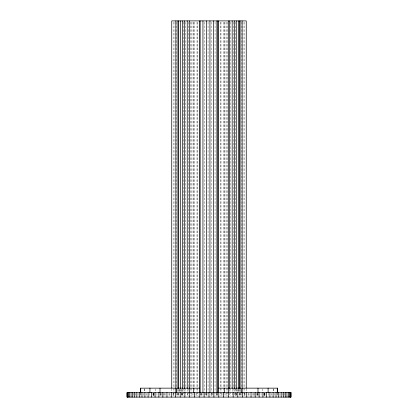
<?xml version="1.0" encoding="UTF-8"?>
<svg xmlns="http://www.w3.org/2000/svg" width="418" height="418" viewBox="0 0 418 418"><rect width="100%" height="100%" fill="white"/><g stroke="black" fill="none" stroke-linecap="round" stroke-linejoin="round"><path stroke-width="0.31" stroke-dasharray="2.09 1.57" d="M284.36 393.26L284.36 397.1M282.302 393.26L282.302 395.82M279.976 393.26L279.976 395.82M277.4 393.26L277.4 395.82M277.092 392.622L277.092 395.82M274.579 393.26L274.579 395.82M273.252 388.782L273.252 391.979M273.179 388.782L273.179 391.979M271.522 393.26L271.522 395.82M268.241 393.26L268.241 395.82M264.975 393.26L264.975 395.82M264.902 393.26L264.902 395.82M264.756 393.26L264.746 395.82M264.537 393.26L264.537 395.82M264.244 393.26L264.244 395.82M263.883 393.26L263.883 395.82M262.75 388.782L262.744 391.979M261.051 393.26L261.051 395.82M258.026 393.26L258.026 395.82M257.995 393.26L257.995 395.82M257.483 393.26L257.483 395.82M257.174 393.26L257.174 395.82M256.438 393.26L256.438 395.82M254.17 393.26L254.17 395.82M253.12 393.26L253.12 397.1M252.947 393.26L252.947 395.82M248.94 393.26L248.94 395.82M248.914 393.26L248.914 395.82M246.254 388.782L246.254 391.979M246.009 393.26L246.009 395.82M244.561 393.26L244.561 395.82M244.467 393.26L244.467 395.82M244.149 22.206L244.149 395.794M242.999 22.206L242.999 395.794M241.228 22.206L241.228 387.303M241.228 393.181L241.249 395.82M240.684 393.181L240.684 395.794M240.094 389.262L240.078 397.1M239.577 393.26L239.577 395.82M239.289 389.262L239.289 395.794M238.553 389.262L238.553 391.875M238.108 389.262L238.108 391.875M237.602 389.262L237.602 391.875M236.719 389.262L236.719 395.794M236.113 393.26L236.113 395.82M235.998 388.782L235.998 391.979M236.008 393.26L235.998 395.82M235.606 22.206L235.606 395.794M235.491 393.26L235.491 395.82M234.587 389.262L234.587 395.794M233.317 22.206L233.317 391.875M232.173 389.262L232.173 395.794M230.762 22.206L230.804 395.82M229.503 389.262L229.503 395.794M227.606 22.206L227.606 395.794M226.608 22.206L226.608 395.794M226.039 393.26L226.039 395.82M224.968 22.206L224.968 387.303M224.968 393.181L224.968 395.794M224.565 22.206L224.565 387.303M223.52 22.206L223.52 391.875M223.003 393.26L223.003 395.82M221.216 393.26L221.216 395.82M220.986 22.206L221.033 395.82M220.15 22.206L220.15 395.794M217.83 393.181L217.83 395.794M217.057 393.26L217.057 395.82M216.905 393.181L216.905 395.794M216.346 393.26L216.346 395.82M215.056 22.206L215.051 395.82M213.039 393.26L213.039 395.82M212.563 392.622L212.563 395.82M211.565 22.206L211.565 395.794M211.451 393.26L211.451 395.82M211.022 393.26L211.022 395.82M208.054 22.206L208.054 395.794M206.978 393.26L206.978 395.82M206.549 393.26L206.549 395.82M206.435 393.181L206.435 395.794M205.431 392.622L205.437 395.82M204.961 393.26L204.961 395.82M204.548 22.206L204.548 391.875M202.944 393.181L202.949 395.82M201.654 393.26L201.654 395.82M201.095 393.181L201.095 395.794M200.943 393.26L200.943 397.1M200.17 393.181L200.17 395.794M197.85 22.206L197.85 395.794M197.014 22.206L196.967 395.82M196.784 393.26L196.784 395.82M194.997 393.26L194.997 395.82M194.48 22.206L194.48 391.875M193.435 22.206L193.435 387.303M193.032 22.206L193.032 387.303M193.032 393.181L193.032 395.794M191.961 393.26L191.961 397.1M191.392 22.206L191.392 395.794M190.394 22.206L190.394 395.794M188.497 22.206L188.497 395.794M187.238 389.262L187.238 395.794M187.196 393.26L187.196 395.82M185.827 22.206L185.827 395.794M184.683 389.262L184.683 391.875M183.413 22.206L183.413 395.794M182.509 393.26L182.509 395.82M182.394 389.262L182.394 395.794M181.992 389.424L181.992 391.979M181.992 393.26L181.992 395.82M181.887 393.26L181.887 395.82M181.281 389.262L181.281 395.794M180.398 389.262L180.398 391.875M179.892 389.262L179.892 391.875M179.447 389.262L179.447 391.875M178.711 389.262L178.711 395.794M178.423 393.26L178.423 395.82M177.906 389.262L177.922 397.1M177.316 393.181L177.316 395.794M176.772 22.206L176.772 387.303M176.772 393.181L176.751 395.82M175.001 22.206L175.001 395.794M173.851 22.206L173.851 395.794M173.533 393.26L173.533 395.82M173.439 393.26L173.439 395.82M171.991 393.26L171.991 395.82M171.746 388.782L171.746 391.979M169.086 393.26L169.086 395.82M169.06 393.26L169.06 395.82M165.053 393.26L165.053 395.82M164.88 393.26L164.88 395.82M163.83 393.26L163.83 397.1M161.562 393.26L161.562 395.82M160.826 393.26L160.826 395.82M160.517 393.26L160.517 395.82M159.974 393.26L160.005 395.82M156.949 393.26L156.949 395.82M155.256 388.782L155.25 391.979M154.117 393.26L154.117 395.82M153.756 393.26L153.756 395.82M153.463 393.26L153.463 395.82M153.254 393.26L153.244 395.82M153.098 393.26L153.098 395.82M153.025 393.26L153.025 395.82M149.759 393.26L149.759 395.82M146.478 393.26L146.478 395.82M144.821 388.782L144.821 391.979M144.748 388.782L144.748 391.979M143.421 393.26L143.421 395.82M140.923 392.622L140.923 395.82M140.6 393.26L140.6 397.1M138.024 393.26L138.024 395.82M135.698 393.26L135.698 395.82M133.64 393.26L133.64 395.82"/><path stroke-width="0.63" d="M175.874 388.144L140.662 388.144L140.667 392.622M199.407 388.144L176.715 388.144L176.72 392.622M218.593 388.144L241.17 388.144L241.17 392.622M242.126 388.144L277.338 388.144L277.338 392.622M290.876 392.622L290.876 397.1M290.729 392.622L290.729 397.1M290.217 392.622L290.217 397.1M289.413 392.622L289.413 397.1M288.321 392.622L288.321 397.1M286.947 392.622L286.947 397.1M285.29 392.622L285.29 397.1M283.367 392.622L283.367 397.1M281.173 392.622L281.173 397.1M278.722 392.622L278.722 397.1M277.27 388.144L277.275 392.622M276.021 392.622L276.021 397.1M273.079 392.622L273.079 397.1M269.908 392.622L269.908 397.1M268.1 388.144L268.1 392.622M266.517 392.622L266.517 397.1M262.922 392.622L262.922 397.1M259.134 392.622L259.134 397.1M257.995 388.144L257.995 392.622M255.168 392.622L255.168 397.1M251.035 392.622L251.035 397.1M246.756 392.622L246.756 397.1M246.254 388.144L246.254 20.9L171.746 20.9L171.746 388.144M242.335 392.622L242.335 397.1M242.126 20.9L242.126 392.622M240.094 20.9L240.094 388.609M239.289 20.9L239.289 388.609M238.553 20.9L238.553 388.609M237.8 392.622L237.8 397.1M236.719 20.9L236.719 388.609M234.587 20.9L234.587 388.609M233.155 392.622L233.155 397.1M232.173 20.9L232.173 388.609M229.503 20.9L229.503 388.609M228.557 20.9L228.557 388.144M228.432 392.622L228.432 397.1M228.338 388.144L228.338 392.622M224.555 388.144L224.555 392.622M223.635 392.622L223.635 397.1M218.786 392.622L218.786 397.1M218.593 20.9L218.593 392.622M217.83 20.9L217.83 392.528M216.905 20.9L216.905 392.528M213.901 392.622L213.901 397.1M213.452 20.9L213.452 392.528M209.946 20.9L209.946 392.528M209 392.622L209 397.1M206.435 20.9L206.435 392.528M204.099 392.622L204.099 397.1M202.944 20.9L202.944 392.528M200.17 20.9L200.17 392.528M199.407 20.9L199.407 392.622M199.214 392.622L199.214 397.1M194.365 392.622L194.365 397.1M193.445 388.144L193.445 392.622M189.631 388.144L189.568 397.1M189.443 20.9L189.443 388.144M187.238 20.9L187.238 388.609M184.845 392.622L184.845 397.1M184.683 20.9L184.683 388.609M182.394 20.9L182.394 388.609M180.398 20.9L180.398 388.609M180.2 392.622L180.2 397.1M178.711 20.9L178.711 388.609M177.906 20.9L177.906 388.609M175.874 20.9L175.874 392.622M175.664 392.622L175.664 397.1M171.244 392.622L171.244 397.1M166.965 392.622L166.965 397.1M162.832 392.622L162.832 397.1M160.005 388.144L160.005 392.622M158.866 392.622L158.866 397.1M155.078 392.622L155.078 397.1M151.483 392.622L151.483 397.1M149.947 388.144L149.947 392.622M148.092 392.622L148.092 397.1M144.921 392.622L144.921 397.1M141.979 392.622L141.979 397.1M140.73 388.144L140.725 392.622M139.278 392.622L139.278 397.1M136.827 392.622L136.827 397.1M134.633 392.622L134.633 397.1M132.71 392.622L132.71 397.1M131.053 392.622L131.053 397.1M129.679 392.622L129.679 397.1M128.587 392.622L128.587 397.1M127.783 392.622L127.783 397.1M127.271 392.622L127.271 397.1M127.124 392.622L127.124 397.1M290.949 392.622L127.051 392.622L127.051 397.1L290.949 397.1L290.949 392.622"/></g></svg>
